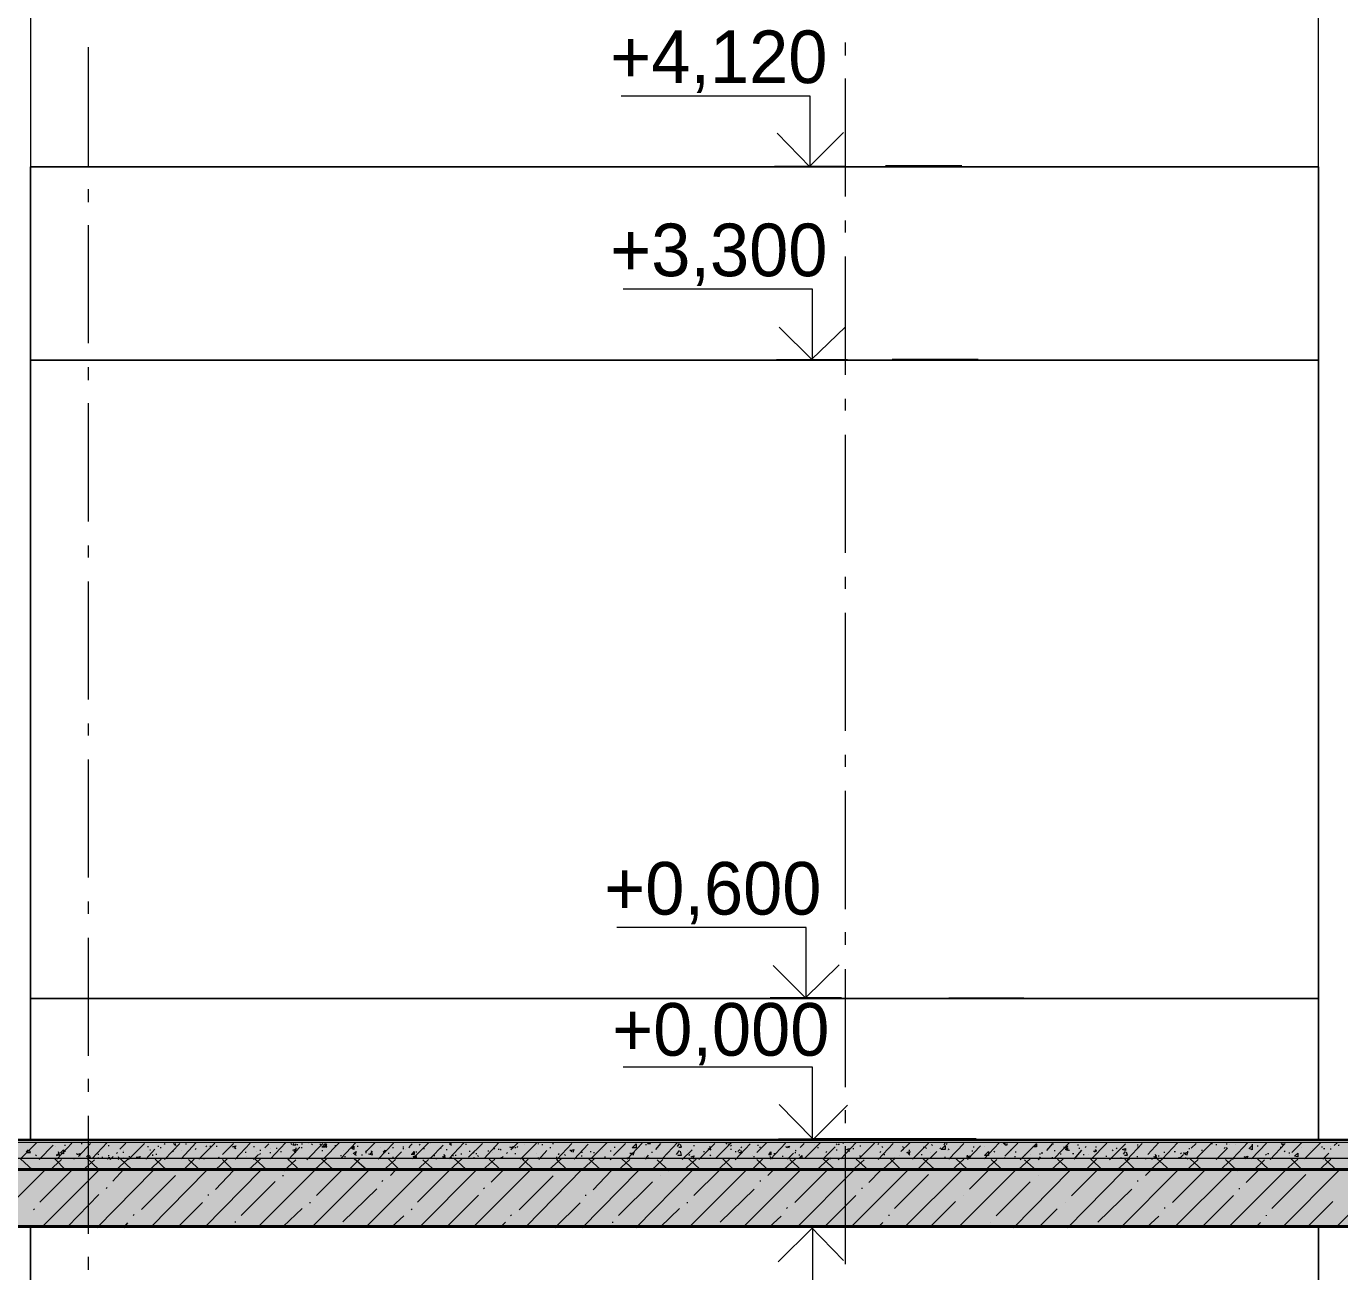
# Model space of a CAD drawing. Header units: millimetres. Extents: x -135211 to 49383, y -8033 to 228499.
# Drawn here: x -37860 to -32304, y 6284 to 11553 of the extents above; entities that cross this region are included whole.
import ezdxf

# ---------------------------------------------------------------- set-up
doc = ezdxf.new("R2010")
doc.units = ezdxf.units.MM
doc.layers.add('PDF _Геометрия', color=7, linetype='Continuous', true_color=0x1d1d1d)
doc.layers.add('PDF _Сплошная заливка', color=7, linetype='Continuous', true_color=0xffffff)
doc.layers.add('PDF _Текст', color=7, linetype='Continuous')

msp = doc.modelspace()

# ---------------------------------------------------------------- hatches: boundary and pattern name
at = {"layer": 'PDF _Сплошная заливка', "transparency": 33554559}
h = msp.add_hatch(color=256, dxfattribs=at)
h.paths.add_polyline_path([(-90915, 6475.5), (-90915, 6713.8), (-103545.3, 6713.8), (-103545.3, 6475.5)])
h.paths.add_polyline_path([(-5796.5, 6475.5), (-5796.5, 6713.8), (-26352.2, 6713.8), (-26352.2, 6475.5)])
h.paths.add_polyline_path([(-26398.8, 6475.5), (-26398.8, 6713.8), (-50899.8, 6713.8), (-50899.8, 6475.5)])
h.paths.add_polyline_path([(-50950.6, 6475.5), (-50950.6, 6713.8), (-77648.6, 6713.8), (-77648.6, 6475.5)])
h.paths.add_polyline_path([(-79718.6, 6475.5), (-79718.6, 6713.8), (-80167.3, 6713.8), (-80167.3, 6475.5)])
h.paths.add_polyline_path([(-80366.2, 6475.5), (-80366.2, 6713.8), (-82698.6, 6713.8), (-82698.6, 6475.5)])
h.paths.add_polyline_path([(-82897.6, 6475.5), (-82897.6, 6713.8), (-83397.1, 6713.8), (-83397.1, 6475.5)])

# ---------------------------------------------------------------- linework, layer by layer
at = {"layer": 'PDF _Геометрия', "color": 7, "lineweight": 40}
for points in [[(-26901.2, 18242.5), (-26646.9, 18242.5), (-26646.9, 15165.1), (-26646.9, 14923.8), (-26646.9, 10961.5), (-26646.9, 10724.5), (-26646.9, 6715.8), (-50648.6, 6715.8)], [(-50648.6, 6474.6), (-26646.9, 6474.6), (-26646.9, 3341.8), (-50648.6, 3341.8)]]:
    msp.add_lwpolyline(points, dxfattribs=at)
at = {"layer": 'PDF _Геометрия', "color": 7, "lineweight": 9}
for points in [[(-38342.3, 17210.9), (-37842.6, 17210.9), (-37842.6, 6838.9), (-37842.6, 7440.3), (-37842.6, 10141), (-37842.6, 10957.7)], [(-32393.9, 10957.8), (-37842.2, 10957.8), (-32393.9, 10957.8), (-32393.9, 10140.8), (-37842.2, 10140.8), (-32393.9, 10140.8), (-32393.9, 7439.8), (-32393.9, 6838.6), (-32393.9, 17210.5)], [(-37596.9, 10960.7), (-37596.9, 11464.6)], [(-34394.4, 11429.4), (-34394.4, 11483.9)], [(-34394.4, 10832.3), (-34394.4, 11331.8)], [(-34543.6, 10957.4), (-34543.6, 11257.6), (-35343.8, 11257.6)], [(-34394.4, 10959.6), (-34695.1, 10959.6)], [(-34218.9, 10958.1), (-34545, 10958.1)], [(-33903.1, 10961.8), (-34224.7, 10961.8)], [(-37596.9, 10808.2), (-37596.9, 10863.3)], [(-34394.4, 10680.1), (-34394.4, 10730.4)], [(-37596.9, 10211.7), (-37596.9, 10710.8)], [(-34394.4, 10078.7), (-34394.4, 10578.3)], [(-34534.8, 10139.8), (-34534.8, 10440.6), (-35335.1, 10440.6)], [(-34385.6, 10142), (-34686.3, 10142)], [(-34192.6, 10140.2), (-34535.8, 10140.2)], [(-33832.9, 10143.4), (-34196.8, 10143.4)], [(-37596.9, 10055), (-37596.9, 10110.2)], [(-37596.9, 9457.9), (-37596.9, 9957.7)], [(-34394.4, 9926.6), (-34394.4, 9976.9)], [(-34394.4, 9325.2), (-34394.4, 9824.7)], [(-37596.9, 9305.4), (-37596.9, 9356.4)], [(-34394.4, 9173.1), (-34394.4, 9223.4)], [(-37596.9, 8704.8), (-37596.9, 9203.9)], [(-34394.4, 8571.7), (-34394.4, 9071.2)], [(-37596.9, 8552.3), (-37596.9, 8602.7)], [(-37596.9, 7951), (-37596.9, 8450.8)], [(-34394.4, 8419.5), (-34394.4, 8470.4)], [(-34394.4, 7818.2), (-34394.4, 8317.7)], [(-37596.9, 7798.5), (-37596.9, 7849.5)], [(-34561.1, 7439.4), (-34561.1, 7740.2), (-35361.2, 7740.2)], [(-37596.9, 7197.3), (-37596.9, 7697)], [(-34394.4, 7666), (-34394.4, 7720.6)], [(-34394.4, 7064.6), (-34394.4, 7564.2)], [(-34412, 7441.8), (-34712.6, 7441.8)], [(-33955.7, 7439.7), (-34561, 7439.7)], [(-33639.8, 7440.6), (-33957.5, 7440.6)], [(-34534.8, 6847.9), (-34534.8, 7148.7), (-35335.1, 7148.7)], [(-37596.9, 7045.4), (-37596.9, 7099.9)], [(-34394.4, 6912.5), (-34394.4, 6967)], [(-37596.9, 6444.1), (-37596.9, 6943.3)], [(-50648.6, 6715.8), (-26646.9, 6715.8), (-26646.9, 6762.2), (-26646.9, 6830.2), (-26646.9, 6838.7), (-26646.9, 6842.6), (-50648.6, 6842.6)], [(-26646.9, 6838.7), (-50648.6, 6838.7)], [(-34376.9, 6844.4), (-34677.6, 6844.4)], [(-33841.6, 6841.4), (-33841.6, 6845.7), (-34531.7, 6845.7)], [(-26646.9, 6830.2), (-50648.6, 6830.2)], [(-34394.4, 6315.3), (-34394.4, 6814.9)], [(-26646.9, 6762.2), (-50648.6, 6762.2)], [(-37842.6, 3337.9), (-37842.6, 6470.9), (-37842.6, 3337.9), (-38342.3, 3337.9)], [(-37842.2, 3338), (-32393.9, 3338), (-32393.9, 6470.6), (-32393.9, 3338)], [(-32595.7, 6472.3), (-37646.1, 6472.3)], [(-34534.8, 6469.5), (-34534.8, 6168.7), (-35335.1, 6168.7)], [(-34394.4, 6474.8), (-34695.1, 6474.8)], [(-34385.6, 6471.6), (-34537.8, 6471.6)], [(-34245.3, 6474.2), (-34389.1, 6474.2)], [(-37596.9, 6291.6), (-37596.9, 6346.8)]]:
    msp.add_lwpolyline(points, dxfattribs=at)
at = {"layer": 'PDF _Геометрия', "color": 7, "lineweight": 18}
for points in [[(-34543.6, 10957.4), (-34683.4, 11100.8)], [(-34546.8, 10959.3), (-34403.2, 11103.6)], [(-34534.8, 10139.8), (-34674.6, 10279.6)], [(-34538.1, 10142.4), (-34394.4, 10281.8)], [(-34561.1, 7439.4), (-34700.9, 7579.2)], [(-34564.4, 7441.8), (-34420.7, 7581.8)], [(-34534.8, 6847.9), (-34674.6, 6991.9)], [(-34529.3, 6844.5), (-34385.6, 6988.2)], [(-34534.8, 6469.5), (-34678.9, 6325.4)], [(-34542.6, 6475.5), (-34403.2, 6331.2)]]:
    msp.add_lwpolyline(points, dxfattribs=at)
at = {"layer": 'PDF _Геометрия', "color": 7, "lineweight": 9}
msp.add_lwpolyline([(-37842.2, 7439.8), (-32393.9, 7439.8)], close=True, dxfattribs=at)
at = {"layer": 'PDF _Геометрия', "lineweight": 9}
for points in [[(-37884.2, 6760.7), (-37816.3, 6828.6)], [(-37859.6, 6791.4), (-37851.4, 6799.6)], [(-37855.5, 6788), (-37842.6, 6788), (-37846.7, 6796.8)], [(-37846.7, 6792.1), (-37842.6, 6792.1)], [(-37820.4, 6778.8), (-37816.3, 6774.7)], [(-37805.2, 6758.9), (-37746.1, 6818.6)], [(-37737.3, 6812.8), (-37737.3, 6812.8)], [(-37732.7, 6778.4), (-37719.8, 6778.4), (-37723.9, 6791.3)], [(-37732.6, 6778.9), (-37728.5, 6774.3)], [(-37730.4, 6760.2), (-37667.1, 6828.2)], [(-37728, 6775.5), (-37719.8, 6787.8)], [(-37697.6, 6819.1), (-37693.4, 6819.1)], [(-37697.6, 6793.3), (-37693.4, 6793.3)], [(-37649, 6783.9), (-37640.8, 6779.8)], [(-37644.9, 6780.5), (-37632, 6784.6), (-37636.1, 6776.3)], [(-37639.2, 6770.9), (-37588.2, 6826.1)], [(-37627.4, 6825.7), (-37623.3, 6825.7)], [(-37605.1, 6769.7), (-37596.9, 6778.5)], [(-37596.9, 6796.7), (-37596.9, 6800.8)], [(-37581.4, 6762.4), (-37518, 6830.4)], [(-37557.2, 6781.3), (-37553.1, 6781.3)], [(-37513.3, 6817.1), (-37509.2, 6817.1)], [(-37478.2, 6784), (-37474.1, 6788.1)], [(-37464.3, 6802.7), (-37439, 6828)], [(-37451.9, 6789.1), (-37447.8, 6789.1)], [(-37447.8, 6795.5), (-37447.8, 6795.5)], [(-37427.7, 6758.5), (-37360, 6826.1)], [(-37421.5, 6831.1), (-37421.5, 6831.1)], [(-37354.4, 6760.3), (-37316.2, 6802.7)], [(-37346.6, 6812.9), (-37342.5, 6812.9)], [(-37337.8, 6798.9), (-37333.7, 6798.9)], [(-37324.9, 6774.3), (-37324.9, 6779)], [(-37311.5, 6780.5), (-37307.4, 6780.5)], [(-37302.7, 6815.3), (-37298.6, 6815.3)], [(-37294, 6809.6), (-37289.8, 6809.6)], [(-37276.4, 6826.9), (-37272.3, 6822.8)], [(-37274.5, 6757.9), (-37210.9, 6825.6)], [(-37241.3, 6791), (-37237.2, 6795.1)], [(-37237.2, 6826.3), (-37237.2, 6826.3)], [(-37236.7, 6825.9), (-37228.4, 6817.6), (-37228.4, 6825.9)], [(-37223.8, 6816), (-37219.6, 6816)], [(-37204.3, 6762), (-37140.7, 6829.8)], [(-37202.1, 6794.5), (-37202.1, 6794.5)], [(-37184.6, 6826.6), (-37184.6, 6822.5)], [(-37144.8, 6801.5), (-37140.7, 6805.6)], [(-37129.5, 6759.9), (-37061.7, 6827.7)], [(-37100.9, 6815.9), (-37096.8, 6811.7)], [(-37083.4, 6816.8), (-37079.3, 6812.6)], [(-37057.1, 6814.9), (-37052.9, 6814.9)], [(-37029.4, 6779.1), (-36982.8, 6825.8)], [(-36991.5, 6816.7), (-36991.5, 6816.7)], [(-36987, 6811.8), (-36974, 6815.9), (-36978.1, 6807.7)], [(-36982.2, 6808.8), (-36974, 6804.7)], [(-36975.8, 6759.3), (-36912.6, 6827.3)], [(-36934.2, 6789.7), (-36930.1, 6789.7)], [(-36899.1, 6812.9), (-36895, 6812.9)], [(-36898.7, 6758.3), (-36877.5, 6779.6)], [(-36886.2, 6792.4), (-36886.2, 6792.4)], [(-36872.8, 6779.8), (-36868.7, 6783.9)], [(-36868.7, 6795.1), (-36868.7, 6799.3)], [(-36850.7, 6808.3), (-36833.6, 6824.9)], [(-36829, 6788.4), (-36824.8, 6788.4)], [(-36826.7, 6762), (-36763.4, 6829.5)], [(-36824.8, 6805.6), (-36824.8, 6805.6)], [(-36802.6, 6806.2), (-36798.5, 6806.2)], [(-36785.1, 6793), (-36780.9, 6793)], [(-36748.8, 6759.9), (-36702, 6810.9)], [(-36741.2, 6826), (-36737.1, 6821.8)], [(-36732.4, 6821.5), (-36728.3, 6825.6)], [(-36732, 6821.1), (-36719.5, 6821.1), (-36719.5, 6825.2)], [(-36732, 6798.6), (-36719.5, 6802.7), (-36723.7, 6790.3)], [(-36727.8, 6795.6), (-36719.5, 6787.3)], [(-36719.5, 6807.5), (-36719.5, 6802.7)], [(-36714.9, 6822.5), (-36710.8, 6822.5)], [(-36710.8, 6805.9), (-36710.8, 6805.9)], [(-36697.4, 6809.3), (-36693.2, 6809.3)], [(-36693.2, 6822.3), (-36693.2, 6826.5)], [(-36673, 6757.6), (-36605.5, 6825.8)], [(-36666.9, 6825.9), (-36666.9, 6825.9)], [(-36653.5, 6825.2), (-36649.3, 6821.1)], [(-36618.4, 6824.3), (-36614.2, 6820.2)], [(-36609.6, 6796.1), (-36605.5, 6796.1)], [(-36605.1, 6814.4), (-36587.9, 6810.2), (-36592.1, 6826.8)], [(-36602.9, 6761.8), (-36535.3, 6830)], [(-36600.4, 6811.4), (-36587.9, 6823.9)], [(-36596.7, 6817.1), (-36596.7, 6817.1)], [(-36552.8, 6818.9), (-36552.8, 6814.7)], [(-36528.6, 6763.1), (-36465.1, 6831.4)], [(-36517.7, 6795.5), (-36517.7, 6795.5)], [(-36482.6, 6778.7), (-36482.6, 6778.7)], [(-36477.5, 6784.5), (-36465.1, 6792.8), (-36469.2, 6780.3)], [(-36473.4, 6781.5), (-36465.1, 6777.4)], [(-36460.5, 6815), (-36456.3, 6815)], [(-36438.8, 6775.1), (-36438.8, 6779.9)], [(-36421.2, 6791.7), (-36425.4, 6791.7), (-36421.2, 6795.8)], [(-36425.4, 6787.5), (-36421.2, 6787.5)], [(-36424.1, 6790.9), (-36386.1, 6828.9)], [(-36412.1, 6782.9), (-36394.9, 6778.8), (-36399, 6795.4)], [(-36407.4, 6780), (-36394.9, 6792.4)], [(-36370.8, 6759.4), (-36307.1, 6827.2)], [(-36359.8, 6808.3), (-36359.8, 6808.3)], [(-36333.5, 6801.4), (-36333.5, 6801.4)], [(-36328.9, 6785), (-36324.7, 6785)], [(-36311.3, 6808.7), (-36307.1, 6808.7)], [(-36301.8, 6761.6), (-36272.1, 6791.4)], [(-36267.4, 6811.9), (-36263.3, 6811.9)], [(-36267.4, 6804.7), (-36263.3, 6804.7)], [(-36254.5, 6800.3), (-36254.5, 6800.3)], [(-36241.1, 6807.4), (-36237, 6811.5)], [(-36240.7, 6812.4), (-36228.2, 6824.9)], [(-36232.3, 6781.4), (-36228.2, 6781.4)], [(-36225.9, 6761.7), (-36158, 6829.5)], [(-36210.6, 6792.7), (-36210.6, 6788.6)], [(-36197.3, 6818.9), (-36193.1, 6823)], [(-36179.7, 6804.6), (-36175.5, 6804.6)], [(-36151.4, 6763.1), (-36096.6, 6818.5)], [(-36149.2, 6825.1), (-36149.2, 6825.1)], [(-36109.5, 6809.9), (-36105.3, 6805.7)], [(-36100.3, 6771.7), (-36087.8, 6767), (-36092, 6780.1)], [(-36083.2, 6800.6), (-36079, 6800.6)], [(-36072, 6760.7), (-36008.8, 6828.7)], [(-36070.3, 6827.2), (-36070.3, 6827.2)], [(-36069.8, 6826.9), (-36061.5, 6818.5)], [(-36065.6, 6821.5), (-36061.5, 6829.8)], [(-36043.9, 6778.6), (-36043.9, 6774.4)], [(-36021.8, 6782.5), (-36017.6, 6782.5)], [(-36000.1, 6824.2), (-36000.1, 6820.1)], [(-35989, 6767.7), (-35929.9, 6826.8)], [(-35986.7, 6794.4), (-35982.5, 6794.4)], [(-35969.1, 6785.5), (-35965, 6789.7)], [(-35956.2, 6785.2), (-35956.2, 6781.1)], [(-35923, 6763.1), (-35859.7, 6831.2)], [(-35907.7, 6795.5), (-35903.5, 6795.5)], [(-35886, 6787.8), (-35886, 6787.8)], [(-35881.4, 6801.8), (-35877.2, 6806)], [(-35863.9, 6802.5), (-35859.7, 6802.5)], [(-35855.1, 6802.2), (-35850.9, 6798)], [(-35828.8, 6783.5), (-35824.6, 6787.7)], [(-35815.4, 6812.8), (-35807, 6808.7)], [(-35810.8, 6809.6), (-35798.3, 6813.8), (-35802.4, 6805.4)], [(-35810.6, 6799.5), (-35780.7, 6828.8)], [(-35793.7, 6809.3), (-35789.5, 6809.3)], [(-35793.7, 6784.2), (-35789.5, 6784.2)], [(-35784.9, 6809.1), (-35780.7, 6813.3)], [(-35769.3, 6759.5), (-35701.7, 6827.1)], [(-35754.4, 6823.2), (-35754.4, 6823.2)], [(-35701.7, 6783.4), (-35701.7, 6783.4)], [(-35693, 6822.7), (-35693, 6826.9)], [(-35692, 6758.3), (-35657.9, 6796.6)], [(-35679.6, 6822.2), (-35675.4, 6822.2)], [(-35644.5, 6808.6), (-35640.3, 6808.6)], [(-35631.5, 6824), (-35631.5, 6828.2)], [(-35616.1, 6759), (-35552.6, 6826.7)], [(-35605.2, 6780.1), (-35609.4, 6780.1), (-35605.2, 6784.3)], [(-35583.1, 6779.4), (-35578.9, 6775.2)], [(-35561, 6799.7), (-35552.6, 6791.3)], [(-35556.4, 6796.5), (-35543.8, 6800.7), (-35548, 6788.1)], [(-35541.7, 6760.1), (-35482.4, 6823.7)], [(-35508.7, 6787.2), (-35508.7, 6791.4)], [(-35508.7, 6789), (-35508.7, 6789)], [(-35473.6, 6793.5), (-35473.6, 6789.3)], [(-35471.2, 6761.1), (-35403.4, 6828.9)], [(-35460.3, 6788.8), (-35456.1, 6788.8)], [(-35421, 6800.5), (-35421, 6800.5)], [(-35390.1, 6795.5), (-35385.9, 6795.5)], [(-35375.5, 6776), (-35324.5, 6826.5)], [(-35372.5, 6810.7), (-35368.3, 6810.7)], [(-35333.2, 6817.1), (-35333.2, 6817.1)], [(-35318, 6760), (-35254.3, 6827.9)], [(-35306.5, 6786.8), (-35298.1, 6778.4)], [(-35302, 6783.6), (-35289.4, 6787.8), (-35293.6, 6775.2)], [(-35280.6, 6815.9), (-35280.6, 6815.9)], [(-35240.9, 6822.1), (-35236.7, 6822.1)], [(-35232.2, 6826.1), (-35227.9, 6830.3)], [(-35231.8, 6825.9), (-35219.2, 6825.9), (-35223.4, 6830.1)], [(-35214.6, 6789.1), (-35210.4, 6789.1)], [(-35196.3, 6800.3), (-35175.3, 6826.2)], [(-35168.9, 6762.8), (-35105.1, 6830.2)], [(-35149, 6778.7), (-35149, 6778.7)], [(-35109, 6779.5), (-35096.3, 6796.3)], [(-35104.8, 6813.2), (-35096.3, 6825.8)], [(-35104.4, 6776.3), (-35087.6, 6776.3), (-35091.8, 6793.1)], [(-35100.2, 6810), (-35087.6, 6810), (-35091.8, 6822.6)], [(-35085.8, 6758), (-35043.7, 6800.1)], [(-35061.2, 6795), (-35061.2, 6795)], [(-35056.7, 6775), (-35052.5, 6779.2)], [(-35034.9, 6815.6), (-35034.9, 6819.8)], [(-35014.7, 6758.5), (-34947.2, 6826.7)], [(-34995.3, 6792.5), (-34991, 6792.5)], [(-34977.4, 6804.7), (-34964.7, 6799.9), (-34968.9, 6813.1)], [(-34973.2, 6801.7), (-34964.7, 6810.1)], [(-34968.9, 6805.9), (-34964.7, 6805.9)], [(-34968.9, 6778.8), (-34964.7, 6774.5)], [(-34944.5, 6762.7), (-34877, 6830.3)], [(-34903, 6831.2), (-34894.5, 6822.7)], [(-34890, 6819.6), (-34885.8, 6828)], [(-34881.2, 6815.2), (-34877, 6819.4)], [(-34881.2, 6801.9), (-34877, 6801.9)], [(-34861.4, 6757.8), (-34798, 6825.4)], [(-34859.4, 6793.2), (-34859.4, 6789)], [(-34850.3, 6791.7), (-34841.9, 6800.2)], [(-34845.8, 6788.5), (-34833.1, 6788.5), (-34837.3, 6797)], [(-34837.3, 6808.5), (-34833.1, 6812.7)], [(-34770.1, 6787.5), (-34727.8, 6829.8)], [(-34767.1, 6819.4), (-34762.9, 6819.4)], [(-34758.4, 6810.9), (-34754.1, 6810.9)], [(-34712.3, 6760.4), (-34648.9, 6828.1)], [(-34697, 6784), (-34692.7, 6784)], [(-34648.6, 6813.5), (-34640.1, 6809.2)], [(-34644, 6810.3), (-34631.3, 6814.6), (-34635.5, 6806.1)], [(-34639.2, 6759.3), (-34613.8, 6784.7)], [(-34609.2, 6788.8), (-34605, 6788.8)], [(-34605, 6800.3), (-34605, 6800.3)], [(-34605, 6793.1), (-34605, 6797.3)], [(-34591.7, 6778.3), (-34587.4, 6778.3)], [(-34586.8, 6808.9), (-34569.9, 6825.9)], [(-34567.5, 6762.7), (-34499.7, 6830.5)], [(-34526, 6823.6), (-34526, 6823.6)], [(-34521.5, 6809.5), (-34517.2, 6813.8)], [(-34512.7, 6809.4), (-34508.5, 6809.4)], [(-34438.3, 6714.1), (-34489.2, 6760.8), (-34438.3, 6811.7)], [(-34477.6, 6788.4), (-34473.4, 6792.7)], [(-34433.7, 6824.3), (-34429.5, 6820.1)], [(-34433.7, 6798.9), (-34429.5, 6798.9)], [(-34425, 6820), (-34420.7, 6824.2)], [(-34420.7, 6821.2), (-34420.7, 6825.4)], [(-34414.2, 6761.7), (-34350.5, 6829.6)], [(-34407.4, 6830.7), (-34403.2, 6826.5)], [(-34389.6, 6800.8), (-34376.9, 6805), (-34381.1, 6796.5)], [(-34385.4, 6797.7), (-34376.9, 6793.5)], [(-34363.6, 6805.4), (-34359.3, 6805.4)], [(-34335.3, 6764), (-34271.6, 6827.7)], [(-34333, 6817.9), (-34333, 6813.7)], [(-34258.3, 6821.5), (-34254, 6825.8)], [(-34256.4, 6757.9), (-34192.6, 6825.9)], [(-34249.5, 6787.5), (-34245.3, 6791.7)], [(-34240.7, 6814.1), (-34236.5, 6809.8)], [(-34232, 6780), (-34227.7, 6780)], [(-34160.7, 6792), (-34122.4, 6829.7)], [(-34153, 6813.5), (-34148.7, 6809.2)], [(-34153, 6797.7), (-34148.7, 6801.9)], [(-34135.2, 6787.8), (-34122.4, 6792), (-34126.7, 6779.3)], [(-34130.9, 6784.7), (-34122.4, 6776.2)], [(-34126.7, 6797.5), (-34122.4, 6797.5)], [(-34111, 6760), (-34043.4, 6828.1)], [(-34074, 6779), (-34069.8, 6779)], [(-34065.3, 6811.2), (-34061, 6811.2)], [(-34056.5, 6809.9), (-34052.2, 6805.6)], [(-34038.2, 6762.2), (-34008.4, 6792)], [(-34034.7, 6788.5), (-34034.7, 6788.5)], [(-34030.2, 6821.9), (-34025.9, 6817.7)], [(-33995.1, 6804.1), (-33990.8, 6808.4)], [(-33977.5, 6820.5), (-33973.3, 6829)], [(-33968.7, 6821.7), (-33964.5, 6825.9)], [(-33964.5, 6794.9), (-33964.5, 6794.9)], [(-33960, 6803.4), (-33955.7, 6799.1)], [(-33957.7, 6759.3), (-33894.3, 6826.9)], [(-33879, 6757.9), (-33824.1, 6817)], [(-33859.2, 6797), (-33859.2, 6792.7)], [(-33854.7, 6812.2), (-33850.4, 6812.2)], [(-33808.6, 6762), (-33745.1, 6829.7)], [(-33806.5, 6815.2), (-33806.5, 6815.2)], [(-33793.3, 6789.5), (-33789, 6789.5)], [(-33767, 6793.1), (-33762.7, 6788.9)], [(-33736.4, 6821.8), (-33736.4, 6821.8)], [(-33727.4, 6829.1), (-33718.8, 6820.6), (-33718.8, 6829.1)], [(-33721.1, 6772.3), (-33666.2, 6827.3)], [(-33718.8, 6821.8), (-33718.8, 6826.1)], [(-33718.6, 6821.2), (-33710, 6821.2), (-33710, 6825.5)], [(-33696.8, 6799.8), (-33692.5, 6799.8)], [(-33674.9, 6792.5), (-33674.9, 6788.2)], [(-33655, 6757.7), (-33587.2, 6825.5)], [(-33635.3, 6779.1), (-33631.1, 6779.1)], [(-33613.5, 6779.7), (-33613.5, 6779.7)], [(-33604.7, 6813.3), (-33604.7, 6813.3)], [(-33573.9, 6782.8), (-33569.6, 6782.8)], [(-33565.2, 6788.3), (-33560.9, 6788.3)], [(-33565.2, 6785.9), (-33560.9, 6785.9)], [(-33542.7, 6796.9), (-33517, 6826.9), (-33517, 6822.6)], [(-33512.5, 6797), (-33508.2, 6797)], [(-33510.5, 6763.5), (-33446.8, 6830.8)], [(-33486.2, 6782.4), (-33481.9, 6782.4)], [(-33472.9, 6811.8), (-33464.4, 6807.5)], [(-33468.4, 6808.1), (-33455.6, 6816.7), (-33459.9, 6804.5)], [(-33451.1, 6798.4), (-33446.8, 6798.4)], [(-33433.6, 6783.7), (-33429.3, 6783.7)], [(-33427.8, 6759.4), (-33394.2, 6797.3)], [(-33411.7, 6821.8), (-33411.7, 6817.5)], [(-33407.2, 6805.9), (-33402.9, 6805.9)], [(-33389.7, 6779), (-33385.4, 6779)], [(-33380.9, 6809.7), (-33376.6, 6813.9)], [(-33367.8, 6829.3), (-33367.8, 6829.3)], [(-33367.8, 6778.5), (-33367.8, 6778.5)], [(-33356.3, 6759.2), (-33288.9, 6827.3)], [(-33345.6, 6793.3), (-33332.8, 6793.3), (-33337, 6801.3)], [(-33341.3, 6790.2), (-33332.8, 6798.8)], [(-33337, 6812.3), (-33332.8, 6812.3)], [(-33332.8, 6791.5), (-33332.8, 6791.5)], [(-33277.4, 6757.8), (-33209.9, 6825.3)], [(-33266.9, 6799.8), (-33262.6, 6795.5)], [(-33249.3, 6803.6), (-33245, 6807.9)], [(-33218.5, 6780.5), (-33209.9, 6792.8)], [(-33214, 6776.9), (-33201.1, 6776.9), (-33205.4, 6789.8)], [(-33203, 6758.9), (-33139.7, 6826.4)], [(-33157.3, 6817.1), (-33157.3, 6821.4)], [(-33157.3, 6814), (-33157.3, 6809.7)], [(-33116.2, 6779.7), (-33069.5, 6830.7)], [(-33091.2, 6771.7), (-33078.3, 6767.3), (-33082.6, 6780.3)], [(-33053.9, 6760.7), (-32990.6, 6829)], [(-33047.5, 6789.2), (-33043.2, 6789.2)], [(-33003.6, 6792), (-32999.3, 6792)], [(-32981.5, 6763.4), (-32964.2, 6780.1)], [(-32977.3, 6781.8), (-32973, 6786.1)], [(-32964.1, 6788.8), (-32955.5, 6780.1)], [(-32959.6, 6785.1), (-32946.7, 6789.5), (-32946.7, 6793.8)], [(-32951, 6777.2), (-32946.7, 6789.5)], [(-32942.2, 6804.9), (-32937.9, 6804.9)], [(-32937.9, 6830.1), (-32937.9, 6830.1)], [(-32932.5, 6805.8), (-32911.6, 6826.7)], [(-32909.1, 6763.5), (-32841.4, 6831.2)], [(-32885.3, 6795), (-32885.3, 6799.3)], [(-32885.3, 6790.7), (-32885.3, 6787)], [(-32845.7, 6826.9), (-32841.4, 6826.9)], [(-32828.2, 6822.2), (-32823.9, 6822.2)], [(-32826.8, 6758.7), (-32780, 6805.5)], [(-32793.1, 6805.4), (-32788.8, 6809.7)], [(-32784.3, 6825.2), (-32780, 6825.2)], [(-32784.3, 6808.6), (-32780, 6804.3)], [(-32771.2, 6821), (-32771.2, 6821)], [(-32755.8, 6762.3), (-32692.2, 6830.1)], [(-32744.9, 6820.1), (-32744.9, 6820.1)], [(-32701, 6818.9), (-32701, 6818.9)], [(-32676.8, 6760.9), (-32613.3, 6828.2)], [(-32674.7, 6823), (-32674.7, 6818.6)], [(-32652.7, 6816.5), (-32648.4, 6816.5)], [(-32648.4, 6778.3), (-32648.4, 6778.3)], [(-32617.6, 6776.3), (-32613.3, 6780.7)], [(-32608.8, 6784.5), (-32604.5, 6784.5)], [(-32597.9, 6759), (-32534.3, 6826.3)], [(-32556.2, 6810), (-32551.9, 6810)], [(-32551.7, 6826.8), (-32543.1, 6818.2), (-32543.1, 6826.8)], [(-32538.6, 6791.1), (-32534.3, 6795.4)], [(-32516.8, 6784), (-32516.8, 6787.7)], [(-32506.1, 6788.6), (-32464.1, 6830.6)], [(-32464.1, 6809.6), (-32464.1, 6809.6)], [(-32453.2, 6760.9), (-32385.2, 6828.9)], [(-32429, 6797.2), (-32429, 6797.2)], [(-32420.3, 6805.4), (-32420.3, 6805.4)], [(-32402.7, 6829.2), (-32402.7, 6829.2)], [(-32380.7, 6811.7), (-32376.4, 6811.7)], [(-32375.4, 6760.3), (-32350.1, 6785.6)], [(-32371.9, 6805.7), (-32367.6, 6805.7)], [(-32341.3, 6813.6), (-32341.3, 6813.6)], [(-32341.3, 6800.6), (-32341.3, 6805)], [(-32328, 6817.2), (-32315, 6829.6)], [(-32310.5, 6818.6), (-32306.2, 6818.6)], [(-32306.2, 6822.3), (-32306.2, 6822.3)], [(-37833.8, 6714.9), (-37884.7, 6761.1)], [(-37781.2, 6776.7), (-37781.2, 6776.7)], [(-37762, 6711.7), (-37711, 6758)], [(-37693.4, 6714.2), (-37739.7, 6761.1)], [(-37658.4, 6764.4), (-37658.4, 6759.7)], [(-37632, 6772.2), (-37632, 6772.2)], [(-37621.7, 6711.3), (-37570.6, 6757.6)], [(-37553.1, 6716.8), (-37604.1, 6763.7)], [(-37601.1, 6766.8), (-37588.2, 6766.8), (-37592.3, 6775.1)], [(-37557.2, 6765.5), (-37553.1, 6765.5)], [(-37539.6, 6768.6), (-37535.5, 6768.6)], [(-37517.4, 6759.5), (-37509.2, 6767.7), (-37509.2, 6759.5)], [(-37513.3, 6776), (-37509.2, 6776)], [(-37504.6, 6758.6), (-37491.6, 6771.5)], [(-37480.8, 6713.5), (-37430.2, 6760.5)], [(-37465.3, 6761.2), (-37469.4, 6769.5)], [(-37469.4, 6758.3), (-37465.3, 6766.5)], [(-37412.7, 6716.1), (-37463.2, 6763.1)], [(-37447.8, 6767.9), (-37447.8, 6767.9)], [(-37425.6, 6771.8), (-37421.5, 6771.8)], [(-37394.6, 6770.5), (-37386.4, 6766.4)], [(-37390.5, 6767.7), (-37377.6, 6771.8), (-37381.7, 6763)], [(-37340.4, 6713.1), (-37289.8, 6759.6)], [(-37263.5, 6712.3), (-37314.1, 6759.4)], [(-37196, 6712.9), (-37149.5, 6759.5)], [(-37123.1, 6712.2), (-37173.8, 6758.8)], [(-37109.7, 6762.6), (-37105.6, 6762.6)], [(-37059.8, 6715.5), (-37009.1, 6762.1)], [(-37058.9, 6631), (-36982.8, 6711.8), (-37029.4, 6757.9)], [(-37048.3, 6763.8), (-37044.2, 6767.9)], [(-37044.2, 6772.6), (-37044.2, 6772.6)], [(-36965.2, 6769.5), (-36965.2, 6773.6)], [(-36930.1, 6771.4), (-36930.1, 6771.4)], [(-36919.5, 6714.7), (-36868.7, 6761.4)], [(-36842.4, 6714.1), (-36893.2, 6760.8)], [(-36770.4, 6711), (-36719.5, 6757.7)], [(-36702, 6713.8), (-36752.9, 6759.9)], [(-36640.6, 6762.6), (-36640.6, 6762.6)], [(-36638.9, 6716.6), (-36587.9, 6763.4)], [(-36561.6, 6716.1), (-36612.6, 6762.9)], [(-36596.7, 6757.8), (-36596.7, 6757.8)], [(-36530.7, 6775.7), (-36526.5, 6775.7)], [(-36513.1, 6770.8), (-36509, 6770.8)], [(-36493.8, 6716.1), (-36447.5, 6763)], [(-36421.2, 6715.7), (-36472.3, 6762)], [(-36348.9, 6712.7), (-36298.4, 6759.1)], [(-36280.8, 6715), (-36327.2, 6762)], [(-36311.3, 6767.7), (-36307.1, 6767.7)], [(-36223.1, 6771.3), (-36210.6, 6775.5), (-36214.8, 6767.1)], [(-36219, 6768.3), (-36210.6, 6764.2)], [(-36214.8, 6763), (-36210.6, 6771.3), (-36210.6, 6763)], [(-36208.6, 6712.3), (-36158, 6758.7)], [(-36131.7, 6711.3), (-36182.3, 6757.8)], [(-36153.4, 6765.5), (-36149.2, 6765.5)], [(-36135.8, 6775), (-36131.7, 6775)], [(-36127.1, 6762.2), (-36122.9, 6762.2)], [(-36096.1, 6768.2), (-36087.8, 6777.1)], [(-36092, 6775.9), (-36087.8, 6775.9)], [(-36068.3, 6714.5), (-36017.6, 6761)], [(-36065.6, 6770.8), (-36061.5, 6766.7)], [(-36056.9, 6775.9), (-36052.7, 6775.9)], [(-36000.1, 6717.5), (-36050.7, 6764)], [(-35969.1, 6762.8), (-35965, 6767), (-35965, 6762.8)], [(-35951.6, 6775.4), (-35947.4, 6771.2)], [(-35928, 6714.1), (-35877.2, 6760.6)], [(-35850.9, 6713.2), (-35901.7, 6759.8)], [(-35850.9, 6768.8), (-35850.9, 6764.6)], [(-35850.5, 6763.1), (-35842.1, 6771.5)], [(-35783.5, 6713.9), (-35736.8, 6759.9)], [(-35710.5, 6713.1), (-35761.4, 6759.8)], [(-35758.6, 6764.7), (-35754.4, 6760.5)], [(-35697.2, 6763.5), (-35693, 6767.6)], [(-35647.4, 6716.4), (-35596.5, 6762.5)], [(-35618.2, 6768.4), (-35614, 6768.4)], [(-35570.1, 6712.7), (-35616.9, 6758.8)], [(-35512.9, 6773.4), (-35508.7, 6773.4)], [(-35507, 6715.6), (-35456.1, 6762.4)], [(-35429.7, 6715), (-35480.7, 6761.8)], [(-35412.2, 6770.9), (-35412.2, 6766.7)], [(-35390.1, 6757.7), (-35385.9, 6761.9)], [(-35358, 6711.9), (-35306.9, 6758.8)], [(-35289.4, 6714.5), (-35340.4, 6761.4)], [(-35319.9, 6767.4), (-35315.7, 6763.2)], [(-35245.5, 6771.2), (-35245.5, 6771.2)], [(-35240.6, 6759.4), (-35227.9, 6776.8)], [(-35227.9, 6766.6), (-35227.9, 6762.4)], [(-35217.1, 6711.7), (-35166.5, 6758.1)], [(-35140.2, 6710.6), (-35190.7, 6757.5)], [(-35105.1, 6775.4), (-35105.1, 6775.4)], [(-35076.7, 6714.2), (-35026.1, 6760.6)], [(-35008.6, 6716.3), (-35059.2, 6763.3)], [(-35047.6, 6769.2), (-35034.9, 6773.4), (-35039.1, 6765)], [(-35043.3, 6766.2), (-35034.9, 6762)], [(-34936.4, 6713.4), (-34885.8, 6759.9)], [(-34868.2, 6716.1), (-34914.7, 6762.6)], [(-34791.9, 6712.9), (-34745.4, 6759.4)], [(-34789.2, 6773.4), (-34789.2, 6773.4)], [(-34780.5, 6769), (-34780.5, 6773.2)], [(-34719, 6712.5), (-34769.8, 6759)], [(-34714.5, 6771.5), (-34710.3, 6767.3)], [(-34705.7, 6761.7), (-34701.5, 6766)], [(-34661.9, 6772), (-34657.6, 6772)], [(-34655.8, 6715.6), (-34605, 6762.2)], [(-34578.7, 6711.6), (-34629.5, 6758.2)], [(-34515.5, 6715), (-34464.6, 6761.7)], [(-34460.1, 6761.6), (-34455.8, 6765.8), (-34455.8, 6761.6)], [(-34425, 6757.6), (-34420.7, 6761.8)], [(-34366.4, 6711.6), (-34315.4, 6757.7)], [(-34297.9, 6713.9), (-34348.9, 6760.6)], [(-34337.2, 6765.8), (-34333, 6761.5)], [(-34333, 6771.2), (-34333, 6775.5)], [(-34234.9, 6717.1), (-34183.8, 6763.9)], [(-34157.5, 6713.3), (-34204.3, 6760.1)], [(-34188.1, 6760.9), (-34183.8, 6765.1)], [(-34183.8, 6762.1), (-34183.8, 6762.1)], [(-34166.3, 6774.1), (-34166.3, 6774.1)], [(-34090.3, 6716.8), (-34043.4, 6763)], [(-34017.1, 6716), (-34067.6, 6762.3)], [(-33973.3, 6765.7), (-33973.3, 6770)], [(-33944.9, 6713), (-33894.3, 6759.3)], [(-33876.7, 6715.4), (-33927.3, 6762.3)], [(-33881, 6775.7), (-33876.7, 6775.7)], [(-33804.5, 6712.6), (-33753.9, 6759)], [(-33727.6, 6711.9), (-33778.2, 6758.3)], [(-33723.1, 6765), (-33718.8, 6765)], [(-33679.2, 6771.7), (-33674.9, 6771.7)], [(-33664.2, 6714.9), (-33613.5, 6761.4)], [(-33587.2, 6711.3), (-33637.9, 6757.7)], [(-33578.2, 6757.7), (-33569.6, 6770)], [(-33523.9, 6714.5), (-33473.1, 6761)], [(-33521.3, 6767.6), (-33517, 6767.6)], [(-33446.8, 6713.9), (-33497.6, 6760.4)], [(-33379.3, 6713.7), (-33332.8, 6760.2)], [(-33306.4, 6713.2), (-33357.3, 6759.7)], [(-33293.2, 6772.1), (-33288.9, 6772.1)], [(-33243.3, 6716.2), (-33192.4, 6762.8)], [(-33231.8, 6765.1), (-33227.5, 6765.1)], [(-33166, 6712.7), (-33212.7, 6759.3)], [(-33201.1, 6771.4), (-33201.1, 6771.4)], [(-33161.6, 6771.7), (-33157.3, 6771.7)], [(-33126.5, 6762.7), (-33122.2, 6762.7)], [(-33103, 6716), (-33052, 6762.7)], [(-33100.2, 6761.7), (-33095.9, 6761.7)], [(-33086.9, 6768.6), (-33078.3, 6777.2)], [(-33025.7, 6715.6), (-33076.7, 6761.6)], [(-33069.5, 6771.1), (-33069.5, 6775.4)], [(-32986.1, 6766.4), (-32981.8, 6766.4)], [(-32955.5, 6762.9), (-32955.5, 6767.2)], [(-32953.9, 6712.4), (-32902.8, 6759.1)], [(-32946.7, 6759.9), (-32951, 6764.2)], [(-32885.3, 6715), (-32936.4, 6761.2)], [(-32813, 6712.1), (-32762.4, 6758.3)], [(-32736.1, 6711.2), (-32786.7, 6758)], [(-32758, 6758.4), (-32753.7, 6762.7)], [(-32709.7, 6771.4), (-32701, 6767.1)], [(-32705.2, 6767.8), (-32692.2, 6772.1), (-32696.6, 6764.1)], [(-32701, 6759.7), (-32701, 6759.7)], [(-32668.3, 6711.4), (-32622.1, 6757.7)], [(-32604.5, 6716.6), (-32655.1, 6763.5)], [(-32532.3, 6714.1), (-32481.7, 6760.5)], [(-32516.8, 6774.1), (-32516.8, 6774.1)], [(-32464.1, 6716.2), (-32510.5, 6762.6)], [(-32392, 6713.4), (-32341.3, 6759.8)], [(-32367.6, 6770.5), (-32367.6, 6766.1)], [(-32315, 6712.6), (-32365.7, 6759)], [(-38022.4, 6472.3), (-37781.2, 6713.5)], [(-37802.5, 6577.9), (-37667.1, 6713.9)], [(-37794.3, 6472.6), (-37553.1, 6713.8)], [(-37562, 6469.6), (-37324.9, 6710.8)], [(-37494.2, 6666.3), (-37447.8, 6717.4)], [(-37372.1, 6546.8), (-37228.4, 6690.5)], [(-37333.8, 6470.3), (-37096.8, 6711.5)], [(-37105.7, 6470.6), (-36868.7, 6711.8)], [(-36881.7, 6470.6), (-36640.6, 6712.3)], [(-36776.3, 6691.4), (-36772.2, 6691.4)], [(-36653.5, 6471.3), (-36412.4, 6712.4)], [(-36632.1, 6606.6), (-36526.5, 6712.2)], [(-36425.4, 6471.5), (-36184.3, 6712.6)], [(-36355.2, 6666), (-36351, 6670.1)], [(-36319.8, 6691.3), (-36298.4, 6712.7)], [(-36205.5, 6577.5), (-36070.3, 6712.7)], [(-36197.2, 6472), (-35956.2, 6713)], [(-35969.1, 6472), (-35728.1, 6713.6)], [(-35892.9, 6662.8), (-35842.1, 6713.5)], [(-35775.2, 6546.2), (-35631.5, 6689.9)], [(-35745.5, 6475.5), (-35508.7, 6717)], [(-35509.1, 6469.6), (-35271.8, 6711.1)], [(-35462.1, 6630.4), (-35385.9, 6710.9)], [(-35281, 6470.1), (-35043.7, 6711.6)], [(-35175.3, 6690.3), (-35175.3, 6690.3)], [(-35057, 6470.7), (-34815.6, 6711.6)], [(-35035.7, 6605.7), (-34929.6, 6711.8)], [(-34828.8, 6471), (-34587.4, 6712.4)], [(-34754.1, 6665.3), (-34754.1, 6669.5)], [(-34722.7, 6691), (-34701.5, 6712.2)], [(-34609.1, 6577), (-34473.4, 6712.1)], [(-34600.7, 6471.3), (-34359.3, 6712.7)], [(-34372.5, 6471.8), (-34131.2, 6713.1)], [(-34296.3, 6661.8), (-34245.3, 6712.8)], [(-34187.6, 6551.3), (-34043.4, 6695.5)], [(-34144.3, 6471.8), (-33903.1, 6713)], [(-33916.1, 6471.9), (-33674.9, 6713.7)], [(-33869.5, 6632.8), (-33789, 6713.3)], [(-33683.7, 6469.7), (-33446.8, 6710.8)], [(-33578.4, 6689.9), (-33578.4, 6689.9)], [(-33455.5, 6470.1), (-33218.7, 6711.1)], [(-33438.8, 6605.2), (-33332.8, 6711.2)], [(-33231.6, 6469.9), (-32990.6, 6711.6)], [(-33157.3, 6664.9), (-33157.3, 6669.2)], [(-33125.5, 6690.4), (-33104.6, 6711.3)], [(-33011.9, 6576), (-32876.5, 6711.4)], [(-33004, 6470.5), (-32762.4, 6712.1)], [(-32775.8, 6470.6), (-32534.3, 6712.1)], [(-32699, 6661.1), (-32648.4, 6712.3)], [(-32590.6, 6550.9), (-32446.6, 6694.9)], [(-32547.6, 6471.4), (-32306.2, 6712.8)], [(-32319.4, 6471.6), (-32078.1, 6713)], [(-37522.1, 6635.5), (-37518, 6639.7)], [(-36951, 6521.5), (-36807.3, 6665.2)], [(-36521.1, 6494.7), (-36377.3, 6634.3)], [(-35925.3, 6634.9), (-35921.1, 6639.1)], [(-35354.1, 6520.9), (-35210.4, 6664.6)], [(-34924.2, 6493.6), (-34780.5, 6633.7)], [(-34324.2, 6634), (-34324.2, 6638.3)], [(-33757.7, 6520), (-33613.5, 6664.2)], [(-33327.8, 6492.9), (-33183.6, 6632.8)], [(-32727.3, 6633.6), (-32727.3, 6637.9)], [(-37684.5, 6475.6), (-37553.1, 6611.1)], [(-37220.5, 6470.7), (-37114.4, 6576.2)], [(-37092.2, 6608.4), (-37088, 6608.4)], [(-36662.3, 6576.8), (-36658.1, 6576.8)], [(-36082.9, 6471.7), (-35947.4, 6607.1)], [(-35623.6, 6469.7), (-35517.5, 6575.8)], [(-35495.4, 6607.5), (-35491.2, 6607.5)], [(-35065.5, 6576.5), (-35061.2, 6576.5)], [(-34485.8, 6471.2), (-34350.5, 6606.4)], [(-34035.4, 6475.6), (-33929.4, 6581)], [(-33894.3, 6607), (-33894.3, 6607)], [(-33464.4, 6575.6), (-33464.4, 6575.6)], [(-32889.2, 6470.6), (-32753.7, 6605.6)], [(-32438.3, 6474.7), (-32332.5, 6580.5)], [(-37829.2, 6546.4), (-37825.1, 6550.5)], [(-37408, 6521.6), (-37403.9, 6525.8)], [(-36773.7, 6475.3), (-36693.2, 6551.1)], [(-36313.8, 6473.5), (-36263.3, 6519.9)], [(-36232.3, 6545.8), (-36228.2, 6550)], [(-35811.2, 6520.6), (-35807, 6524.8)], [(-35177, 6474.3), (-35096.3, 6550.7)], [(-34717.2, 6472.9), (-34666.4, 6519.4)], [(-34644.3, 6551), (-34640.1, 6555.3)], [(-34210.2, 6519.9), (-34210.2, 6524.2)], [(-33575.9, 6474), (-33499.5, 6549.9)], [(-33120.5, 6471.9), (-33069.5, 6518.6)], [(-33043.2, 6550.7), (-33043.2, 6555)], [(-32613.3, 6519.6), (-32613.3, 6523.3)], [(-37447.3, 6469.7), (-37430.2, 6490.8)], [(-36978.1, 6494.2), (-36974, 6494.2)], [(-35854.3, 6471.9), (-35833.4, 6492.8)], [(-35381.3, 6493.4), (-35377.1, 6493.4)], [(-34257.7, 6471), (-34236.5, 6492.3)], [(-33780.2, 6493.1), (-33780.2, 6493.1)], [(-32660.6, 6470.6), (-32639.6, 6491.5)]]:
    msp.add_lwpolyline(points, dxfattribs=at)
for points in [[(-37702.2, 6782.1), (-37715.1, 6786.2), (-37702.2, 6799.1)], [(-36596.7, 6824.2), (-36596.7, 6811.2), (-36609.1, 6811.2)], [(-36473.9, 6814.5), (-36473.9, 6801.5), (-36482.2, 6805.6)], [(-36342.2, 6798.2), (-36342.2, 6789.8), (-36350.6, 6789.8)], [(-36219.4, 6793), (-36219.4, 6779.9), (-36227.7, 6779.9)], [(-35280.6, 6807.4), (-35297.4, 6807.4), (-35280.6, 6824.3)], [(-34710.3, 6791.5), (-34710.3, 6778.8), (-34718.7, 6778.8)], [(-33973.3, 6801), (-33990.3, 6801), (-33973.3, 6817.4)], [(-33789, 6775.5), (-33806.1, 6775.5), (-33789, 6792.6)], [(-33587.2, 6824.3), (-33587.2, 6811.5), (-33595.8, 6811.5)], [(-33455.6, 6808.1), (-33455.6, 6795.9), (-33464.2, 6800.2)], [(-33209.9, 6805.7), (-33209.9, 6797.1), (-33222.8, 6801.4)], [(-32674.7, 6800.1), (-32687.6, 6804.5), (-32674.7, 6817.4)], [(-32481.7, 6769.1), (-32494.6, 6772.8), (-32481.7, 6785.8)], [(-34903.3, 6765), (-34903.3, 6760.8)], [(-34578.7, 6775.2), (-34578.7, 6762.5), (-34587.1, 6766.7)], [(-33868, 6774.5), (-33868, 6765.9), (-33880.8, 6770.2)]]:
    msp.add_lwpolyline(points, close=True, dxfattribs=at)
at = {"layer": 'PDF _Сплошная заливка', "lineweight": 5, "transparency": 33554559}
for points in [[(-50648.6, 6830.2), (-26646.9, 6830.2), (-50648.6, 6762.2), (-26646.9, 6762.2)], [(-50648.6, 6762.2), (-26646.9, 6762.2), (-50648.6, 6715.8), (-26646.9, 6715.8)]]:
    msp.add_solid(points, dxfattribs=at)

# ---------------------------------------------------------------- texts
at = {"layer": 'PDF _Текст', "char_height": 222.7, "attachment_point": 4, "style": ''}
for s, insert in [('+4,120', (-35390.1, 11403)), ('+3,300', (-35390.1, 10586)), ('+0,600', (-35415.5, 7885.2)), ('+0,000', (-35381.7, 7288.3))]:
    msp.add_mtext(s, dxfattribs=dict(at, insert=insert))

doc.saveas('drawing.dxf')
